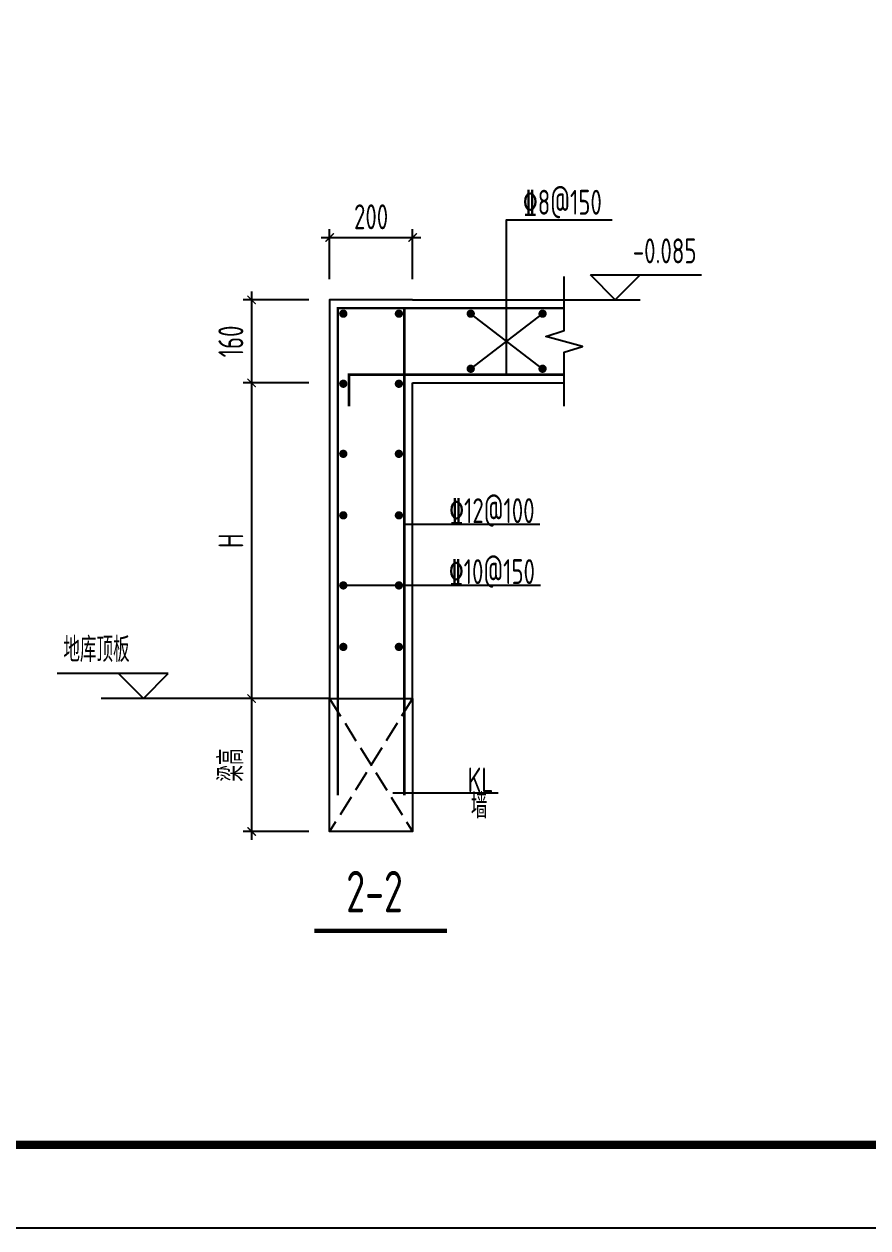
# Model space of a CAD drawing. Extents: x -1307975 to -76406, y -96289 to 379359.
# Drawn here: x -809822 to -799652, y 317959 to 332454 of the extents above; entities that cross this region are included whole.
import ezdxf
from ezdxf.enums import TextEntityAlignment as Align

# ---------------------------------------------------------------- set-up
doc = ezdxf.new("R2010")
doc.units = 0
doc.header["$LTSCALE"] = 1000
doc.linetypes.add('__DASH', pattern=[0.35, 0.25, -0.1])
doc.layers.get('0').update_dxf_attribs({"linetype": 'CONTINUOUS'})
doc.layers.get('DEFPOINTS').update_dxf_attribs({"linetype": 'CONTINUOUS'})
for name, color, linetype in [('-TK', 7, 'CONTINUOUS'), ('DIM', 2, 'CONTINUOUS'), ('dsptext_beam', 7, 'CONTINUOUS'), ('NUM', 7, 'CONTINUOUS'), ('S-X详图实线', 4, 'CONTINUOUS'), ('S-X详图标注', 3, 'CONTINUOUS'), ('S-X详图钢筋', 6, 'CONTINUOUS'), ('THIN', 7, 'CONTINUOUS')]:
    doc.layers.add(name, color=color, linetype=linetype)
doc.styles.add('TSSD_DIMENSION', font='Tssdeng.shx', dxfattribs={"width": 0.7, "bigfont": 'tssdchn.shx'})
doc.styles.add('TSSD_Norm', font='Tssdeng.shx', dxfattribs={"bigfont": 'tssdchn.shx'})
doc.styles.add('TSSD_REIN', font='tssdeng.shx', dxfattribs={"width": 0.7, "height": 300, "bigfont": 'tssdchn.shx'})
doc.dimstyles.new('TSSD_20_100', dxfattribs={"dimtxt": 300, "dimasz": 100, "dimexe": 100, "dimexo": 250, "dimgap": 100, "dimtad": 1, "dimdec": 0, "dimlfac": 0.2, "dimzin": 0, "dimdsep": 46, "dimtxsty": 'TSSD_DIMENSION', "dimblk": 'ARCHTICK', "dimcen": 0, "dimdle": 100, "dimclrt": 7, "dimadec": 0, "dimazin": 0, "dimtfac": 1, "dimtdec": 0, "dimtix": 1, "dimtmove": 2, "dimatfit": 3, "dimldrblk": 'ARCHTICK', "dimfxl": 1, "dimtolj": 1, "dimtzin": 0, "dimarcsym": 0})

# ---------------------------------------------------------------- blocks, each defined once
blk = doc.blocks.new('_ArchTick')
at = {"color": 0, "linetype": 'ByBlock', "const_width": 0.15}
blk.add_lwpolyline([(-0.5, -0.5), (0.5, 0.5)], dxfattribs=at)
blk = doc.blocks.new('*D442')
at = {"layer": 'DEFPOINTS', "color": 0, "transparency": 16777216}
for p in [(-184625, 245043), (-185625, 244292), (-184625, 244292)]:
    blk.add_point(p, dxfattribs=at)
at = {"layer": 'DIM', "color": 0, "lineweight": -2, "transparency": 16777216}
for p, q in [((-185625, 244542), (-185625, 245143)), ((-184625, 244542), (-184625, 245143)), ((-185725, 245043), (-184525, 245043))]:
    blk.add_line(p, q, dxfattribs=at)
at = {"layer": 'DIM', "color": 0, "lineweight": -2, "transparency": 16777216, "xscale": 100, "yscale": 100, "zscale": 100, "rotation": 180}
blk.add_blockref('_ArchTick', (-185625, 245043), dxfattribs=at)
at = {"layer": 'DIM', "color": 0, "lineweight": -2, "transparency": 16777216, "xscale": 100, "yscale": 100, "zscale": 100}
blk.add_blockref('_ArchTick', (-184625, 245043), dxfattribs=at)
at = {"layer": 'DIM', "color": 7, "transparency": 16777216, "insert": (-185125, 245293), "char_height": 300, "attachment_point": 5, "style": 'TSSD_DIMENSION'}
blk.add_mtext('\\A1;200', dxfattribs=at)
blk = doc.blocks.new('*D443')
at = {"layer": 'DEFPOINTS', "color": 0, "transparency": 16777216}
for p in [(-185625, 244292), (-186565, 243292), (-185625, 243292)]:
    blk.add_point(p, dxfattribs=at)
at = {"layer": 'DIM', "color": 0, "lineweight": -2, "transparency": 16777216}
for p, q in [((-186565, 244392), (-186565, 243192)), ((-185875, 244292), (-186665, 244292)), ((-185875, 243292), (-186665, 243292))]:
    blk.add_line(p, q, dxfattribs=at)
at = {"layer": 'DIM', "color": 0, "lineweight": -2, "transparency": 16777216, "xscale": 100, "yscale": 100, "zscale": 100}
for p, rotation in [((-186565, 244292), 90), ((-186565, 243292), 270)]:
    blk.add_blockref('_ArchTick', p, dxfattribs=dict(at, rotation=rotation))
at = {"layer": 'DIM', "color": 7, "transparency": 16777216, "insert": (-186815, 243792), "char_height": 300, "attachment_point": 5, "rotation": 90, "style": 'TSSD_DIMENSION'}
blk.add_mtext('\\A1;160', dxfattribs=at)
blk = doc.blocks.new('*D444')
at = {"layer": 'DEFPOINTS', "color": 0, "transparency": 16777216}
for p in [(-185625, 239492), (-186565, 237892), (-185625, 237892)]:
    blk.add_point(p, dxfattribs=at)
at = {"layer": 'DIM', "color": 0, "lineweight": -2, "transparency": 16777216}
for p, q in [((-185875, 239492), (-186665, 239492)), ((-186565, 239592), (-186565, 237792)), ((-185875, 237892), (-186665, 237892))]:
    blk.add_line(p, q, dxfattribs=at)
at = {"layer": 'DIM', "color": 0, "lineweight": -2, "transparency": 16777216, "xscale": 100, "yscale": 100, "zscale": 100}
for p, rotation in [((-186565, 239492), 90), ((-186565, 237892), 270)]:
    blk.add_blockref('_ArchTick', p, dxfattribs=dict(at, rotation=rotation))
at = {"layer": 'DIM', "color": 7, "transparency": 16777216, "insert": (-186815, 238692), "char_height": 300, "attachment_point": 5, "rotation": 90, "style": 'TSSD_DIMENSION'}
blk.add_mtext('\\A1;梁高', dxfattribs=at)
blk = doc.blocks.new('*D445')
at = {"layer": 'DEFPOINTS', "color": 0, "transparency": 16777216}
for p in [(-185625, 243292), (-186565, 239492), (-185625, 239492)]:
    blk.add_point(p, dxfattribs=at)
at = {"layer": 'DIM', "color": 0, "lineweight": -2, "transparency": 16777216}
for p, q in [((-186565, 243392), (-186565, 239392)), ((-185875, 243292), (-186665, 243292)), ((-185875, 239492), (-186665, 239492))]:
    blk.add_line(p, q, dxfattribs=at)
at = {"layer": 'DIM', "color": 0, "lineweight": -2, "transparency": 16777216, "xscale": 100, "yscale": 100, "zscale": 100}
for p, rotation in [((-186565, 243292), 90), ((-186565, 239492), 270)]:
    blk.add_blockref('_ArchTick', p, dxfattribs=dict(at, rotation=rotation))
at = {"layer": 'DIM', "color": 7, "transparency": 16777216, "insert": (-186815, 241392), "char_height": 300, "attachment_point": 5, "rotation": 90, "style": 'TSSD_DIMENSION'}
blk.add_mtext('\\A1;H', dxfattribs=at)
blk = doc.blocks.new('A1')
blk.add_lwpolyline([(0, 59400), (0, 0), (84100, 0), (84100, 59400)], close=True)
at = {"const_width": 100}
blk.add_lwpolyline([(2500, 58400), (2500, 1000), (83100, 1000), (83100, 58400)], close=True, dxfattribs=at)
blk = doc.blocks.new('20210825.10592869')
at = {"layer": 'NUM', "const_width": 50, "elevation": 0}
blk.add_lwpolyline([(3101.8, 0), (4700.2, 0)], dxfattribs=at)
at = {"layer": 'S-X详图实线'}
for points in [[(5418.2, 6697.5), (5418.2, 8562.5), (6689.4, 8562.5)], [(4284.7, 7597.5), (3284.7, 7597.5), (3284.7, 2797.5)], [(4284.7, 7597.5), (6111.7, 7597.5)], [(4985.4, 6768.1), (5851, 7431.5)], [(5851, 6768.1), (4985.4, 7431.5)], [(4284.7, 6697.5), (6111.7, 6697.5)], [(4284.7, 2797.5), (4284.7, 6597.5)], [(4284.7, 6597.5), (6111.7, 6597.5)], [(5818.1, 4894.8), (4184.7, 4894.8)], [(5825, 4160.6), (3474.7, 4160.6)], [(3284.7, 2797.5), (530.1, 2797.5)], [(5314.5, 1656.4), (4047.8, 1656.4)]]:
    blk.add_lwpolyline(points, dxfattribs=at)
blk.add_lwpolyline([(3284.7, 2797.5), (4284.7, 2797.5), (4284.7, 1197.5), (3284.7, 1197.5)], close=True, dxfattribs=at)
at = {"layer": 'S-X详图实线', "linetype": '__DASH'}
for points in [[(3284.7, 2797.5), (4284.7, 1197.5)], [(4284.7, 2797.5), (3284.7, 1197.5)]]:
    blk.add_lwpolyline(points, dxfattribs=at)
at = {"layer": 'S-X详图标注'}
for p, q in [((6727.5, 7597.5), (6427.5, 7897.5)), ((6427.5, 7897.5), (7027.5, 7897.5)), ((6727.5, 7597.5), (7027.5, 7897.5)), ((7027.5, 7897.5), (7767.9, 7897.5)), ((6111.7, 7597.5), (7027.5, 7597.5)), ((740.4, 3097.5), (0, 3097.5)), ((1040.4, 2797.5), (740.4, 3097.5)), ((1340.4, 3097.5), (740.4, 3097.5)), ((1040.4, 2797.5), (1340.4, 3097.5)), ((1297.9, 2797.5), (740.4, 2797.5))]:
    blk.add_line(p, q, dxfattribs=at)
at = {"layer": 'S-X详图钢筋', "const_width": 30}
for points in [[(4184.7, 1633.3), (4184.7, 7497.5), (3384.7, 7497.5), (3384.7, 1633.3)], [(3384.7, 6419.3), (3384.7, 7497.5), (6111.7, 7497.5)], [(6111.7, 6697.5), (3519.2, 6697.5), (3519.2, 6316.8)]]:
    blk.add_lwpolyline(points, dxfattribs=at)
at = {"layer": 'S-X详图钢筋', "const_width": 50}
for points in [[(3474.7, 7431.5, -1), (3424.7, 7431.5, -1)], [(4094.7, 7431.5, 1), (4144.7, 7431.5, 1)], [(4960.4, 7431.5, 1), (5010.4, 7431.5, 1)], [(5826, 7431.5, 1), (5876, 7431.5, 1)], [(4960.4, 6768.1, 1), (5010.4, 6768.1, 1)], [(5826, 6768.1, 1), (5876, 6768.1, 1)], [(3474.7, 6587.8, -1), (3424.7, 6587.8, -1)], [(4094.7, 6587.8, 1), (4144.7, 6587.8, 1)], [(3474.7, 5744.1, -1), (3424.7, 5744.1, -1)], [(4094.7, 5744.1, 1), (4144.7, 5744.1, 1)], [(3474.7, 5003.5, -1), (3424.7, 5003.5, -1)], [(4094.7, 5003.5, 1), (4144.7, 5003.5, 1)], [(3474.7, 4159.8, -1), (3424.7, 4159.8, -1)], [(4094.7, 4159.8, 1), (4144.7, 4159.8, 1)], [(3474.7, 3419.2, -1), (3424.7, 3419.2, -1)], [(4094.7, 3419.2, 1), (4144.7, 3419.2, 1)]]:
    blk.add_lwpolyline(points, format="xyb", close=True, dxfattribs=at)
at = {"layer": 'THIN'}
blk.add_lwpolyline([(6111.7, 6317.5), (6111.7, 6967.5), (6331.7, 7037.5), (5891.7, 7157.5), (6111.7, 7227.5), (6111.7, 7877.5)], dxfattribs=at)
at = {"layer": 'NUM', "style": 'TSSD_Norm', "width": 0.7}
blk.add_text('2-2', height=500, dxfattribs=at).set_placement((3484.5, 73.1, 0), align=Align.BOTTOM_LEFT)
at = {"layer": 'S-X详图标注', "color": 1, "style": 'TSSD_REIN', "width": 0.7}
for s, p in [('%%1328@150', (6088.9, 8623)), ('%%13212@100', (5240, 4910))]:
    blk.add_text(s, height=300, dxfattribs=at).set_placement(p, align=Align.CENTER)
at = {"layer": 'S-X详图标注', "style": 'TSSD_REIN', "width": 0.7}
for s, p in [('-0.085', (7706, 7947.5)), ('地库顶板', (874.4, 3147.5))]:
    blk.add_text(s, height=300, dxfattribs=at).set_placement(p, align=Align.BOTTOM_RIGHT)
for s, p in [('%%13210@150', (5240, 4175.8)), ('KL', (5103.1, 1666.8)), ('墙', (5086.9, 1353.6))]:
    blk.add_text(s, height=300, dxfattribs=at).set_placement(p, align=Align.CENTER)
at = {"layer": 'DIM'}
dim = blk.add_linear_dim(base=(4284.7, 8348.4), p1=(3284.7, 7597.5), p2=(4284.7, 7597.5), dimstyle='TSSD_20_100', dxfattribs=at)
dim.commit()
dim.dimension.update_dxf_attribs({"geometry": '*D442', "text_midpoint": (3784.7, 8598.4), "insert": (188909.7, -236694.9)})
for base, p1, p2, text, picture, middle in [((2345, 6597.5), (3284.7, 7597.5), (3284.7, 6597.5), '160', '*D443', (2095, 7097.5)), ((2345, 2797.5), (3284.7, 6597.5), (3284.7, 2797.5), 'H', '*D445', (2095, 4697.5)), ((2345, 1197.5), (3284.7, 2797.5), (3284.7, 1197.5), '梁高', '*D444', (2095, 1997.5))]:
    dim = blk.add_linear_dim(base=base, p1=p1, p2=p2, angle=90, text=text, dimstyle='TSSD_20_100', dxfattribs=at)
    dim.commit()
    dim.dimension.update_dxf_attribs({"geometry": picture, "text_midpoint": middle, "insert": (188909.7, -236694.9)})

msp = doc.modelspace()

# ---------------------------------------------------------------- block references
at = {"layer": '-TK'}
msp.add_blockref('A1', (-873582.49, 317959.34), dxfattribs=at)
at = {"layer": 'dsptext_beam'}
msp.add_blockref('20210825.10592869', (-809424.41, 321535.57), dxfattribs=at)

doc.saveas('drawing.dxf')
